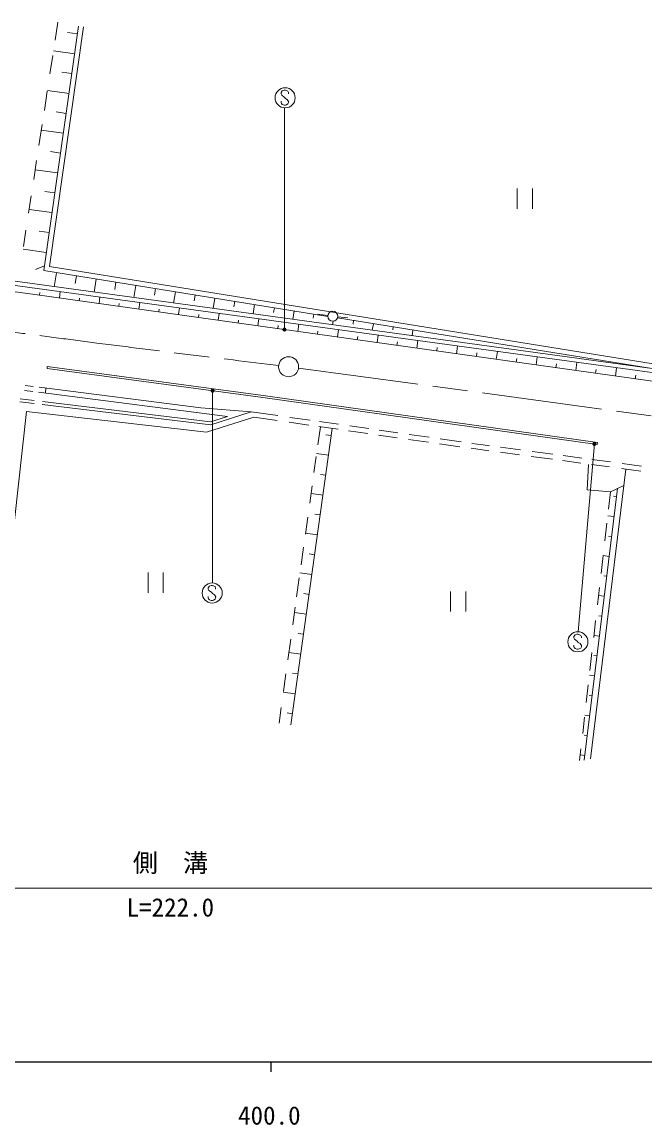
# Model space of a CAD drawing. Units: millimetres, scale not verified. Extents: x 40000 to 680000, y 20000 to 380000.
# Drawn here: x 443182 to 505304, y 198715 to 308632 of the extents above; entities that cross this region are included whole.
import ezdxf
from ezdxf.enums import TextEntityAlignment as Align

# ---------------------------------------------------------------- set-up
doc = ezdxf.new("R2010")
doc.units = ezdxf.units.MM
doc.header["$LTSCALE"] = 1000
doc.linetypes.add('CHAIN', pattern=[18.5, 12, -1.5, 3.5, -1.5])
for name, color, linetype, lineweight in [('M-TTL', 7, 'Continuous', 13), ('M-TTL-BAND', 7, 'Continuous', 25), ('M-TTL-FRAM', 7, 'Continuous', 13), ('M-TTL-LINE', 7, 'Continuous', 50), ('M-TTL-TXT', 7, 'Continuous', 13)]:
    doc.layers.add(name, color=color, linetype=linetype, lineweight=lineweight)
doc.styles.add('ＭＳ ゴシック', font='')
doc.styles.get('ＭＳ ゴシック').set_extended_font_data('MS Gothic')

# ---------------------------------------------------------------- blocks, each defined once
blk = doc.blocks.new('filled_dot')
at = {"color": 0, "linetype": 'Continuous', "lineweight": -2, "const_width": 1.25}
blk.add_lwpolyline([(-0.625, 0, 1), (0.625, 0, 1)], format="xyb", close=True, dxfattribs=at)

msp = doc.modelspace()

# ---------------------------------------------------------------- linework, layer by layer
at = {"layer": 'M-TTL'}
for p, q in [((448827, 308223), (445341, 283860)), ((449322, 308152), (445905, 284276)), ((446760, 308632), (446484, 306838)), ((447726, 307596), (448717, 307455)), ((446321, 305777), (448434, 305475)), ((446249, 305310), (445966, 303469)), ((447160, 303637), (448150, 303495)), ((445703, 301759), (445406, 299834)), ((445713, 301823), (447867, 301515)), ((446593, 299677), (447584, 299535)), ((445190, 298430), (444868, 296337)), ((445104, 297870), (447300, 297555)), ((446027, 295717), (447017, 295576)), ((444638, 294837), (444346, 292941)), ((444496, 293916), (446734, 293596)), ((444098, 291327), (443832, 289597)), ((445460, 291758), (446450, 291616)), ((492573, 290031), (492573, 292031)), ((494073, 292031), (494073, 290031)), ((443888, 289962), (446167, 289636)), ((443568, 287882), (443316, 286248)), ((444893, 287798), (445884, 287656)), ((443279, 286009), (445600, 285676)), ((416200, 285164), (444456, 281487)), ((541500, 269237), (434762, 283850)), ((445408, 284330), (444508, 283966)), ((473667, 279302), (445341, 283860)), ((506115, 274586), (445905, 284276)), ((446402, 282257), (446627, 283653)), ((541050, 268895), (434700, 283455)), ((448477, 282561), (448601, 283335)), ((450366, 281714), (450576, 283018)), ((452435, 281986), (452550, 282700)), ((444456, 281487), (539956, 268063)), ((444953, 281675), (444920, 281422)), ((446983, 281774), (446901, 281143)), ((454330, 281171), (454525, 282382)), ((456394, 281411), (456500, 282064)), ((458294, 280629), (458474, 281746)), ((460353, 280836), (460449, 281429)), ((448915, 281126), (448881, 280865)), ((450946, 281231), (450862, 280587)), ((452877, 280577), (452842, 280308)), ((454920, 280687), (454828, 280029)), ((462258, 280086), (462423, 281111)), ((464312, 280261), (464398, 280793)), ((466223, 279543), (466373, 280475)), ((456847, 280027), (456808, 279751)), ((458883, 280144), (458789, 279472)), ((460809, 279479), (460769, 279194)), ((462846, 279602), (462750, 278916)), ((468271, 279686), (468347, 280158)), ((470187, 279000), (470322, 279840)), ((472230, 279112), (472296, 279522)), ((473681, 279382), (472691, 279522)), ((474671, 279262), (475661, 279162)), ((464771, 278930), (464730, 278637)), ((466809, 279059), (466711, 278359)), ((468734, 278381), (468691, 278080)), ((470772, 278517), (470672, 277802)), ((474151, 278458), (474207, 278809)), ((506035, 274093), (474639, 279145)), ((476189, 278537), (476246, 278887)), ((478115, 277915), (478220, 278569)), ((480148, 277962), (480195, 278251)), ((472696, 277835), (472652, 277524)), ((474735, 277974), (474633, 277245)), ((476659, 277293), (476613, 276967)), ((478698, 277431), (478594, 276688)), ((482079, 277372), (482169, 277933)), ((480622, 276751), (480575, 276410)), ((482662, 276889), (482555, 276132)), ((484586, 276208), (484536, 275853)), ((486625, 276346), (486516, 275575)), ((488548, 275661), (488497, 275296)), ((490588, 275804), (490477, 275018)), ((492510, 275109), (492458, 274740)), ((494551, 275261), (494438, 274461)), ((445700, 274304), (445674, 274106)), ((445674, 274106), (467199, 271220)), ((445700, 274304), (467227, 271418)), ((496471, 274557), (496419, 274183)), ((498514, 274719), (498399, 273904)), ((500433, 274005), (500380, 273626)), ((502477, 274176), (502360, 273348)), ((504395, 273453), (504341, 273069)), ((444265, 271803), (443429, 271910)), ((444304, 272303), (443496, 272405)), ((463667, 269337), (444826, 271732)), ((461003, 270180), (444879, 272229)), ((445567, 272142), (445505, 271646)), ((444375, 270602), (442958, 270773)), ((444387, 270903), (443005, 271070)), ((462000, 268476), (445173, 270506)), ((461970, 268782), (445221, 270803)), ((467199, 271220), (500533, 266544)), ((467227, 271418), (500561, 266742)), ((443629, 269804), (440055, 237598)), ((461562, 267753), (443629, 269804)), ((461003, 270180), (466016, 269789)), ((461970, 268782), (463667, 269337)), ((462000, 268476), (466016, 269789)), ((468704, 269406), (466016, 269789)), ((466294, 269245), (461562, 267753)), ((468640, 268910), (466294, 269245)), ((471769, 268463), (469822, 268741)), ((471910, 268948), (469902, 269235)), ((472935, 268297), (472684, 266500)), ((474702, 268044), (472792, 268317)), ((474756, 268542), (472859, 268813)), ((477759, 268113), (475862, 268384)), ((474123, 268127), (469998, 238605)), ((473486, 267510), (474026, 267435)), ((477674, 267620), (475736, 267897)), ((480603, 267202), (478746, 267467)), ((480664, 267698), (478797, 267965)), ((483790, 267252), (481788, 267538)), ((483732, 266755), (481709, 267044)), ((486837, 266312), (484816, 266601)), ((486971, 266798), (484886, 267096)), ((489109, 265988), (487979, 266149)), ((489180, 266483), (488037, 266646)), ((489814, 266398), (489180, 266483)), ((492884, 265989), (490910, 266252)), ((500561, 266742), (500533, 266544)), ((472521, 265331), (472298, 263737)), ((472561, 265620), (473749, 265454)), ((489722, 265906), (489113, 265987)), ((492788, 265498), (490893, 265750)), ((496071, 265060), (493952, 265343)), ((496118, 265559), (494042, 265835)), ((498901, 264683), (497074, 264927)), ((499014, 265173), (497152, 265421)), ((501862, 264794), (500018, 265039)), ((499679, 264528), (499529, 262028)), ((499863, 235199), (503411, 264083)), ((501782, 264300), (499976, 264540)), ((504901, 263884), (502951, 264144)), ((504950, 264382), (503047, 264636)), ((472932, 263549), (473473, 263473)), ((472114, 262424), (471872, 260687)), ((472007, 261658), (473196, 261492)), ((499243, 235072), (502569, 262145)), ((499529, 262028), (501862, 261822)), ((501862, 261822), (501661, 260070)), ((501862, 261822), (503209, 262438)), ((502163, 261375), (502470, 261337)), ((472378, 259587), (472919, 259512)), ((501587, 259431), (502226, 259352)), ((471675, 259279), (471439, 257590)), ((501501, 258681), (501298, 256917)), ((471454, 257697), (472642, 257531)), ((501676, 257405), (501982, 257367)), ((471259, 256305), (471014, 254548)), ((471825, 255626), (472365, 255550)), ((501131, 255464), (500927, 253688)), ((501130, 255457), (501738, 255382)), ((455750, 251760), (455750, 253760)), ((457250, 253760), (457250, 251760)), ((470831, 253240), (470569, 251363)), ((470900, 253735), (472089, 253569)), ((501188, 253435), (501494, 253397)), ((485924, 249884), (485924, 251884)), ((487424, 251884), (487424, 249884)), ((500765, 252277), (500568, 250565)), ((471271, 251664), (471812, 251589)), ((500673, 251483), (501250, 251412)), ((470422, 250316), (470179, 248574)), ((470347, 249774), (471535, 249608)), ((500386, 248982), (500191, 247292)), ((500700, 249465), (501007, 249427)), ((470718, 247703), (471258, 247627)), ((500216, 247509), (500763, 247442)), ((469976, 247121), (469688, 245059)), ((469793, 245812), (470982, 245646)), ((500018, 245785), (499812, 243995)), ((500213, 245494), (500519, 245457)), ((469494, 243670), (469248, 241915)), ((470164, 243741), (470705, 243666)), ((499759, 243535), (500275, 243472)), ((469239, 241851), (470428, 241685)), ((499650, 242580), (499447, 240817)), ((499725, 241524), (500031, 241487)), ((469027, 240329), (468809, 238771)), ((469611, 239780), (470151, 239704)), ((499279, 239356), (499093, 237742)), ((499303, 239561), (499787, 239502)), ((499237, 237554), (499544, 237516)), ((498917, 236204), (498783, 235043)), ((498846, 235587), (499300, 235531))]:
    msp.add_line(p, q, dxfattribs=at)
msp.add_circle((474167, 279308), 500, dxfattribs=at)
at = {"layer": 'M-TTL-BAND'}
for p, q in [((40000, 205000), (579000, 205000)), ((468000, 205000), (468000, 204000))]:
    msp.add_line(p, q, dxfattribs=at)
at = {"layer": 'M-TTL-FRAM'}
for p, q in [((469132, 301784), (469008, 301600)), ((469008, 301600), (469011, 301468)), ((469011, 301468), (469074, 301339)), ((469074, 301339), (469330, 301158)), ((469324, 301850), (469132, 301784)), ((469446, 301848), (469324, 301850)), ((469696, 301729), (469446, 301848)), ((469759, 301597), (469696, 301729)), ((469759, 301468), (469759, 301597)), ((469011, 300620), (469008, 300742)), ((469051, 300518), (469011, 300620)), ((469135, 300407), (469051, 300518)), ((469322, 300347), (469135, 300407)), ((469456, 300347), (469322, 300347)), ((469330, 301158), (469459, 301026)), ((469345, 277989), (469345, 300090)), ((469556, 300375), (469456, 300347)), ((469459, 301026), (469638, 300910)), ((469698, 300468), (469556, 300375)), ((469638, 300910), (469764, 300710)), ((469759, 300599), (469698, 300468)), ((469764, 300710), (469759, 300599)), ((462187, 271892), (462187, 252729)), ((500261, 266582), (498650, 247866)), ((461864, 252427), (461740, 252242)), ((461740, 252242), (461743, 252111)), ((461743, 252111), (461806, 251982)), ((461806, 251982), (462061, 251800)), ((462056, 252492), (461864, 252427)), ((462177, 252490), (462056, 252492)), ((462061, 251800), (462191, 251668)), ((462428, 252371), (462177, 252490)), ((462491, 252240), (462428, 252371)), ((462491, 252111), (462491, 252240)), ((461743, 251263), (461740, 251384)), ((461782, 251160), (461743, 251263)), ((461867, 251049), (461782, 251160)), ((462054, 250989), (461867, 251049)), ((462188, 250989), (462054, 250989)), ((462288, 251018), (462188, 250989)), ((462191, 251668), (462370, 251552)), ((462430, 251110), (462288, 251018)), ((462370, 251552), (462496, 251352)), ((462491, 251242), (462430, 251110)), ((462496, 251352), (462491, 251242)), ((498332, 247564), (498208, 247380)), ((498208, 247380), (498211, 247248)), ((498524, 247630), (498332, 247564)), ((498646, 247627), (498524, 247630)), ((498896, 247509), (498646, 247627)), ((498959, 247377), (498896, 247509)), ((498959, 247248), (498959, 247377)), ((498211, 246400), (498208, 246521)), ((498211, 247248), (498274, 247119)), ((498251, 246297), (498211, 246400)), ((498335, 246187), (498251, 246297)), ((498274, 247119), (498530, 246937)), ((498530, 246937), (498659, 246806)), ((498659, 246806), (498838, 246690)), ((498898, 246247), (498756, 246155)), ((498838, 246690), (498964, 246490)), ((498959, 246379), (498898, 246247)), ((498964, 246490), (498959, 246379)), ((498522, 246126), (498335, 246187)), ((498656, 246126), (498522, 246126)), ((498756, 246155), (498656, 246126)), ((568312, 222326), (347654, 222326))]:
    msp.add_line(p, q, dxfattribs=at)
for centre in [(469416, 301087), (462148, 251730), (498616, 246867)]:
    msp.add_circle(centre, 1000, dxfattribs=at)
at = {"layer": 'M-TTL-LINE', "color": 2, "linetype": 'CHAIN', "lineweight": 13}
msp.add_line((470758, 274137), (567936, 261022), dxfattribs=at)
msp.add_open_spline([(371403, 284822), (372108, 284807), (372814, 284793), (373519, 284779), (374267, 284764), (375015, 284749), (375762, 284731), (376510, 284713), (377257, 284691), (378005, 284667), (378752, 284643), (379500, 284617), (380247, 284588), (384894, 284407), (389538, 284122), (394172, 283728), (402865, 282989), (411522, 281868), (420171, 280712), (430332, 279354), (440483, 277947), (450649, 276645), (456687, 275872), (462732, 275137), (468776, 274401)], degree=3, knots=[0, 0, 0, 0, 1, 1, 1, 2, 2, 2, 3, 3, 3, 4, 4, 4, 5, 5, 5, 6, 6, 6, 7, 7, 7, 8, 8, 8, 8], dxfattribs=at)
at = {"layer": 'M-TTL-TXT', "color": 3}
msp.add_circle((469768, 274279), 1000, dxfattribs=at)

# ---------------------------------------------------------------- block references
at = {"layer": 'M-TTL-FRAM', "xscale": 160, "yscale": 160}
for p, rotation in [((469345, 277989), 90), ((462187, 271892), 270), ((500261, 266582), 265.1)]:
    msp.add_blockref('filled_dot', p, dxfattribs=dict(at, rotation=rotation))

# ---------------------------------------------------------------- texts
at = {"layer": 'M-TTL-BAND', "style": 'ＭＳ ゴシック'}
msp.add_text('400.0', height=1833, dxfattribs=at).set_placement((467844, 198195), align=Align.BOTTOM_CENTER)
at = {"layer": 'M-TTL-FRAM', "style": 'ＭＳ ゴシック'}
for s, p in [('側\u3000溝', (454233, 223375)), ('L=222.0', (453608, 218933))]:
    msp.add_text(s, height=1833, dxfattribs=at).set_placement(p, align=Align.BOTTOM_LEFT)

doc.saveas('drawing.dxf')
